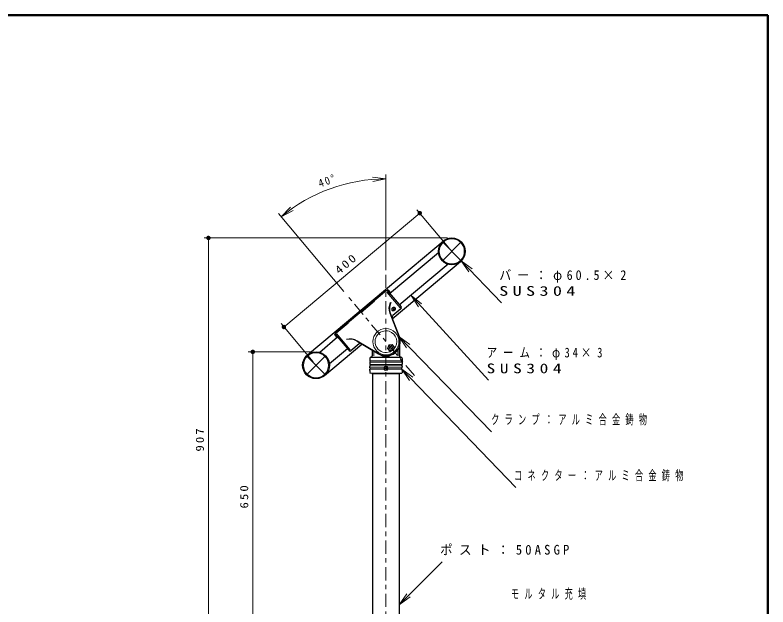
# Model space of a CAD drawing. Units: millimetres on the paper, scale 1:10. Extents: x -366 to 0, y -6 to 257.
# Drawn here: x -169.9 to 0, y 123.4 to 257 of the extents above; entities that cross this region are included whole.
import ezdxf

# ---------------------------------------------------------------- set-up
doc = ezdxf.new("R2010")
doc.units = ezdxf.units.MM
doc.linetypes.add('USER2', pattern=[6, 3, -1, 1, -1])
doc.layers.add('1_10', color=7, linetype='Continuous', lineweight=13)
doc.layers.add('NAKAMURA図枠', color=7, linetype='Continuous', lineweight=13)
doc.styles.add('ＭＳ ゴシック', font='')
doc.styles.get('ＭＳ ゴシック').set_extended_font_data('MS Gothic')

# ---------------------------------------------------------------- blocks, each defined once
blk = doc.blocks.new('open_arrow')
at = {"color": 0, "linetype": 'Continuous', "lineweight": -2}
blk.add_lwpolyline([(7.5, 1.25), (0, 0), (7.5, -1.25)], dxfattribs=at)
blk = doc.blocks.new('filled_dot')
at = {"color": 0, "linetype": 'Continuous', "lineweight": -2, "const_width": 1.25}
blk.add_lwpolyline([(-0.625, 0, 1), (0.625, 0, 1)], format="xyb", close=True, dxfattribs=at)

msp = doc.modelspace()

# ---------------------------------------------------------------- linework, layer by layer
at = {"layer": '1_10'}
for p, q in [((-86.221, 199.394), (-86.221, 221.018)), ((-71.984, 204.429), (-79.228, 213.062)), ((-95.702, 194.579), (-110.479, 212.189)), ((-109.227, 186.584), (-78.585, 212.295)), ((-72.341, 206.688), (-127.262, 206.688)), ((-126.262, 115.976), (-126.262, 206.688)), ((-69.202, 205.802), (-73.48, 201.524)), ((-73.48, 205.802), (-69.202, 201.524)), ((-69.202, 201.524), (-60.141, 192.06)), ((-80.545, 193.72), (-63.054, 174.577)), ((-102.626, 178.717), (-109.87, 187.35)), ((-83.283, 184.416), (-62.366, 162.957)), ((-102.983, 180.976), (-117.262, 180.976)), ((-116.262, 115.976), (-116.262, 180.976)), ((-99.844, 180.09), (-104.122, 175.812)), ((-104.122, 180.09), (-99.844, 175.812)), ((-82.595, 177.045), (-56.862, 150.331)), ((-83.237, 123.887), (-73.531, 133.594))]:
    msp.add_line(p, q, dxfattribs=at)
at = {"layer": '1_10', "lineweight": 25}
for p, q in [((-80.306, 200.089), (-73.286, 205.98)), ((-74.351, 203.357), (-85.383, 194.099)), ((-72.165, 200.752), (-83.198, 191.495)), ((-76.417, 195.455), (-69.397, 201.345)), ((-103.928, 180.269), (-80.306, 200.089)), ((-84.784, 188.434), (-76.417, 195.455)), ((-86.061, 194.836), (-97.629, 185.13)), ((-85.921, 194.824), (-82.798, 191.103)), ((-82.835, 190.68), (-84.648, 189.16)), ((-97.104, 184.265), (-101.159, 180.862)), ((-97.641, 184.989), (-94.519, 181.268)), ((-100.039, 175.634), (-91.628, 182.691)), ((-92.284, 182.752), (-94.096, 181.231)), ((-94.918, 181.66), (-98.974, 178.257)), ((-89.246, 176.095), (-89.246, 115.976)), ((-83.196, 176.095), (-83.196, 115.976))]:
    msp.add_line(p, q, dxfattribs=at)
at = {"layer": '1_10', "color": 1, "linetype": 'USER2'}
for p, q in [((-86.221, 198.394), (-86.221, 62.611)), ((-79.793, 175.619), (-95.059, 193.813))]:
    msp.add_line(p, q, dxfattribs=at)
at = {"layer": '1_10', "color": 2}
for p, q in [((-86.022, 194.477), (-83.028, 190.91)), ((-85.796, 194.862), (-85.346, 194.326)), ((-88.804, 192.427), (-91.83, 189.887)), ((-88.934, 192.425), (-88.881, 192.362)), ((-88.857, 192.49), (-88.804, 192.427)), ((-84.604, 190.766), (-84.377, 190.495)), ((-85.317, 189.675), (-83.283, 184.416)), ((-94.703, 187.477), (-97.422, 185.195)), ((-94.833, 187.476), (-94.78, 187.413)), ((-94.756, 187.54), (-94.703, 187.477)), ((-97.7, 184.873), (-97.25, 184.337)), ((-97.283, 185.028), (-94.289, 181.461)), ((-92.676, 183.501), (-87.85, 180.584)), ((-85.871, 181.759), (-85.591, 182.529)), ((-85.591, 182.529), (-84.783, 182.671)), ((-85.124, 182.242), (-85.389, 182.02)), ((-85.329, 181.678), (-85.389, 182.02)), ((-84.798, 182.124), (-85.124, 182.242)), ((-84.738, 181.783), (-84.798, 182.124)), ((-84.783, 182.671), (-84.256, 182.043)), ((-84.537, 181.273), (-84.256, 182.043)), ((-83.202, 182.076), (-83.202, 180.075)), ((-89.239, 181.46), (-89.239, 180.075)), ((-88.94, 181.242), (-88.94, 180.075)), ((-85.871, 181.759), (-85.344, 181.131)), ((-85.344, 181.131), (-84.537, 181.273)), ((-85.003, 181.56), (-85.329, 181.678)), ((-84.738, 181.783), (-85.003, 181.56)), ((-83.501, 181.5), (-83.501, 180.075)), ((-89.871, 178.945), (-82.571, 178.945)), ((-89.871, 178.645), (-82.571, 178.645)), ((-89.871, 178.145), (-82.571, 178.145)), ((-89.871, 177.845), (-82.571, 177.845)), ((-86.645, 177.345), (-89.846, 177.345)), ((-86.645, 177.045), (-89.846, 177.045)), ((-86.346, 177.237), (-86.43, 177.237)), ((-86.43, 177.237), (-86.43, 177.153)), ((-86.346, 177.153), (-86.43, 177.153)), ((-86.179, 177.404), (-86.263, 177.404)), ((-86.263, 177.404), (-86.263, 177.32)), ((-86.263, 177.069), (-86.263, 176.985)), ((-86.179, 176.985), (-86.263, 176.985)), ((-86.179, 177.404), (-86.179, 177.32)), ((-86.179, 177.069), (-86.179, 176.985)), ((-86.011, 177.237), (-86.095, 177.237)), ((-86.011, 177.153), (-86.095, 177.153)), ((-86.011, 177.237), (-86.011, 177.153)), ((-85.796, 177.345), (-82.595, 177.345)), ((-85.796, 177.045), (-82.595, 177.045)), ((-89.828, 176.195), (-82.613, 176.195))]:
    msp.add_line(p, q, dxfattribs=at)
at = {"layer": '1_10', "color": 2, "lineweight": 25}
for p, q in [((-85.952, 194.861), (-85.86, 194.938)), ((-85.952, 194.861), (-85.374, 194.172)), ((-85.72, 194.926), (-85.27, 194.39)), ((-85.374, 194.172), (-85.282, 194.249)), ((-85.224, 189.712), (-83.19, 184.452)), ((-97.777, 184.809), (-97.327, 184.272)), ((-97.673, 185.027), (-97.765, 184.95)), ((-97.673, 185.027), (-97.094, 184.337)), ((-97.094, 184.337), (-97.186, 184.26)), ((-92.728, 183.415), (-87.902, 180.498)), ((-83.121, 182.304), (-83.121, 180.075)), ((-89.321, 181.52), (-89.321, 180.075)), ((-89.871, 179.508), (-89.871, 178.945)), ((-89.871, 178.645), (-89.871, 178.145)), ((-89.66, 179.795), (-82.781, 179.795)), ((-82.571, 179.508), (-82.571, 178.945)), ((-82.571, 178.645), (-82.571, 178.145)), ((-89.871, 177.845), (-89.871, 177.645)), ((-89.871, 176.745), (-89.871, 176.335)), ((-82.571, 177.845), (-82.571, 177.645)), ((-82.571, 176.745), (-82.571, 176.277)), ((-89.371, 176.095), (-89.79, 176.179)), ((-89.371, 176.095), (-83.071, 176.095)), ((-83.071, 176.095), (-82.651, 176.179))]:
    msp.add_line(p, q, dxfattribs=at)
at = {"layer": '1_10', "color": 2}
for points in [[(-84.73, 190.916), (-84.66, 190.968), (-84.58, 191.005), (-84.5, 191.03), (-84.417, 191.038), (-84.34, 191.031), (-84.266, 191.009), (-84.203, 190.972), (-84.149, 190.923), (-84.11, 190.861), (-84.084, 190.793), (-84.076, 190.716), (-84.082, 190.638), (-84.105, 190.558), (-84.143, 190.483), (-84.193, 190.412), (-84.256, 190.351), (-84.327, 190.299), (-84.406, 190.262), (-84.486, 190.238), (-84.57, 190.229), (-84.647, 190.236), (-84.721, 190.258), (-84.784, 190.296), (-84.838, 190.344), (-84.877, 190.406), (-84.903, 190.474), (-84.911, 190.551), (-84.905, 190.629), (-84.882, 190.709), (-84.844, 190.784), (-84.794, 190.855)], [(-84.72, 190.903), (-84.657, 190.949), (-84.586, 190.982), (-84.515, 191.004), (-84.441, 191.011), (-84.373, 191.005), (-84.307, 190.986), (-84.251, 190.953), (-84.203, 190.909), (-84.168, 190.854), (-84.145, 190.794), (-84.138, 190.725), (-84.143, 190.656), (-84.163, 190.585), (-84.197, 190.519), (-84.242, 190.455), (-84.298, 190.401), (-84.361, 190.355), (-84.432, 190.322), (-84.503, 190.3), (-84.577, 190.293), (-84.645, 190.299), (-84.712, 190.319), (-84.767, 190.352), (-84.815, 190.395), (-84.85, 190.45), (-84.873, 190.511), (-84.88, 190.579), (-84.875, 190.648), (-84.855, 190.719), (-84.821, 190.786), (-84.776, 190.849)]]:
    msp.add_lwpolyline(points, close=True, dxfattribs=at)
msp.add_lwpolyline([(-84.337, 190.759), (-84.338, 190.757), (-84.339, 190.755), (-84.342, 190.75), (-84.346, 190.746), (-84.352, 190.739), (-84.359, 190.732), (-84.368, 190.723), (-84.377, 190.715), (-84.388, 190.704), (-84.399, 190.694), (-84.412, 190.682), (-84.425, 190.671), (-84.439, 190.658), (-84.453, 190.647), (-84.468, 190.633), (-84.483, 190.621), (-84.498, 190.608), (-84.513, 190.596), (-84.527, 190.584), (-84.542, 190.573), (-84.555, 190.561), (-84.57, 190.551), (-84.581, 190.542), (-84.594, 190.533), (-84.603, 190.525), (-84.614, 190.518), (-84.621, 190.513), (-84.629, 190.508), (-84.634, 190.505), (-84.639, 190.502), (-84.642, 190.502), (-84.644, 190.502)], dxfattribs=at)
at = {"layer": '1_10', "lineweight": 25}
for centre in [(-71.341, 203.663), (-101.983, 177.951)]:
    msp.add_circle(centre, 3.025, dxfattribs=at)
at = {"layer": '1_10'}
for centre in [(-71.341, 203.663), (-101.983, 177.951)]:
    msp.add_circle(centre, 2.825, dxfattribs=at)
at = {"layer": '1_10', "color": 2}
for centre, radius in [((-86.221, 183.28), 2.95), ((-85.064, 181.901), 0.65), ((-85.064, 181.901), 0.4), ((-86.221, 177.195), 0.4)]:
    msp.add_circle(centre, radius, dxfattribs=at)
at = {"layer": '1_10'}
for centre, radius, start in [((-86.221, 183.28), 36.739, 90), ((-85.997, 194.759), 0.1, 40)]:
    msp.add_arc(centre, radius, start, 130, dxfattribs=at)
at = {"layer": '1_10', "color": 2}
for centre, radius, start, end in [((-86.022, 194.477), 0.3, 40, 130), ((-82.426, 190.794), 3.1, 154.34769, 201.14756), ((-86.221, 183.28), 2.45, 72.24947, 302.17261), ((-86.221, 183.28), 2.45, 317.82898, 72.24943), ((-97.23, 184.965), 0.3, 130, 220), ((-94.279, 180.848), 3.1, 58.85243, 105.65231), ((-86.221, 183.28), 3.15, 238.85244, 21.14756), ((-86.221, 177.195), 0.45, 19.47122, 160.52878), ((-90.456, 177.195), 3.814, 357.74583, 2.25418), ((-86.221, 177.195), 0.45, 199.47122, 340.52878), ((-86.346, 177.32), 0.0838, 270, 0.00001), ((-86.346, 177.069), 0.0838, 359.99999, 90), ((-86.095, 177.32), 0.0838, 180, 270), ((-86.095, 177.069), 0.0838, 90, 180), ((-81.986, 177.195), 3.814, 177.74583, 182.25417)]:
    msp.add_arc(centre, radius, start, end, dxfattribs=at)
at = {"layer": '1_10', "color": 2, "lineweight": 25}
for centre, radius, start, end in [((-85.796, 194.862), 0.1, 40, 130), ((-85.346, 194.326), 0.1, 310, 40), ((-82.426, 190.794), 3, 154.34768, 201.14756), ((-97.7, 184.873), 0.1, 130, 220), ((-97.25, 184.337), 0.1, 220, 310), ((-94.279, 180.848), 3, 58.85244, 105.65231), ((-86.221, 183.28), 3.25, 238.85244, 21.14756), ((-89.571, 179.508), 0.3, 91.71629, 180), ((-89.871, 178.795), 0.15, 270, 90), ((-89.588, 180.075), 0.267, 271.71632, 0), ((-82.854, 180.075), 0.267, 180, 268.28368), ((-82.871, 179.508), 0.3, 0, 88.28371), ((-82.571, 178.795), 0.15, 90, 270), ((-89.871, 177.995), 0.15, 270, 90), ((-93.493, 177.195), 3.65, 2.35529, 7.08188), ((-93.493, 177.195), 3.65, 352.91812, 357.64472), ((-89.867, 177.195), 0.151, 277.93513, 82.06487), ((-82.575, 177.195), 0.151, 97.93513, 262.06487), ((-82.571, 177.995), 0.15, 90, 270), ((-78.949, 177.195), 3.65, 172.91812, 177.64472), ((-78.949, 177.195), 3.65, 182.35528, 187.08188), ((-89.771, 176.277), 0.1, 180, 258.69002), ((-82.671, 176.277), 0.1, 281.30998, 0)]:
    msp.add_arc(centre, radius, start, end, dxfattribs=at)
at = {"layer": '1_10', "lineweight": 25}
for centre, radius, start, end in [((-83.028, 190.91), 0.3, 310, 40), ((-84.326, 188.777), 0.5, 130, 201.14756), ((-97.564, 185.053), 0.1, 130, 220), ((-91.963, 182.369), 0.5, 58.85244, 130), ((-94.289, 181.461), 0.3, 220, 310)]:
    msp.add_arc(centre, radius, start, end, dxfattribs=at)
at = {"layer": 'NAKAMURA図枠', "lineweight": 50}
for p, q in [((0, 257), (-365, 257)), ((0, 0), (0, 257))]:
    msp.add_line(p, q, dxfattribs=at)

# ---------------------------------------------------------------- block references
at = {"layer": '1_10', "xscale": 0.4, "yscale": 0.4}
for name, p, rotation in [('open_arrow', (-86.221, 220.018), 182.3), ('open_arrow', (-109.836, 211.423), 37.7), ('filled_dot', (-78.585, 212.295), 220), ('filled_dot', (-126.262, 206.688), 270), ('open_arrow', (-69.202, 201.524), 313.8), ('open_arrow', (-80.545, 193.72), 312.4), ('filled_dot', (-109.227, 186.584), 40), ('open_arrow', (-83.283, 184.416), 314.3), ('filled_dot', (-116.262, 180.976), 270), ('open_arrow', (-82.595, 177.045), 313.9), ('open_arrow', (-83.237, 123.887), 45)]:
    msp.add_blockref(name, p, dxfattribs=dict(at, rotation=rotation))

# ---------------------------------------------------------------- texts
at = {"layer": '1_10', "char_height": 1.833, "attachment_point": 8, "style": 'ＭＳ ゴシック'}
for s, insert, rotation in [('\\T1.33;\\W0.9;40°', (-99.128, 218.743), 20), ('\\T1.33;\\W1.15;400', (-94.549, 200.206), 40), ('\\T1.33;\\W1.15;907', (-127.262, 161.332), 90), ('\\T1.33;\\W1.15;650', (-117.262, 148.476), 90)]:
    msp.add_mtext(s, dxfattribs=dict(at, insert=insert, rotation=rotation))
at = {"layer": '1_10', "char_height": 2.199, "attachment_point": 4, "style": 'ＭＳ ゴシック'}
for s, insert in [('\\T1.5;\\W0.9;バー：φ60.5×2', (-60.635, 198.01)), ('\\T1.5;\\W1.35;SUS304', (-60.635, 194.71)), ('\\T1.54;\\W0.8;アーム：φ34×3', (-63.498, 180.527)), ('\\T1.54;\\W1.3;SUS304', (-63.498, 177.227)), ('\\T1.64;\\W0.6;クランプ：アルミ合金鋳物', (-62.458, 165.607)), ('\\T1.64;\\W0.6;コネクター：アルミ合金鋳物', (-57.278, 152.981)), ('\\T1.5;\\W0.95;ポスト：50ASGP', (-74.001, 136.244)), ('\\T1.64;\\W0.6;モルタル充填', (-57.997, 126.26))]:
    msp.add_mtext(s, dxfattribs=dict(at, insert=insert))

doc.saveas('drawing.dxf')
